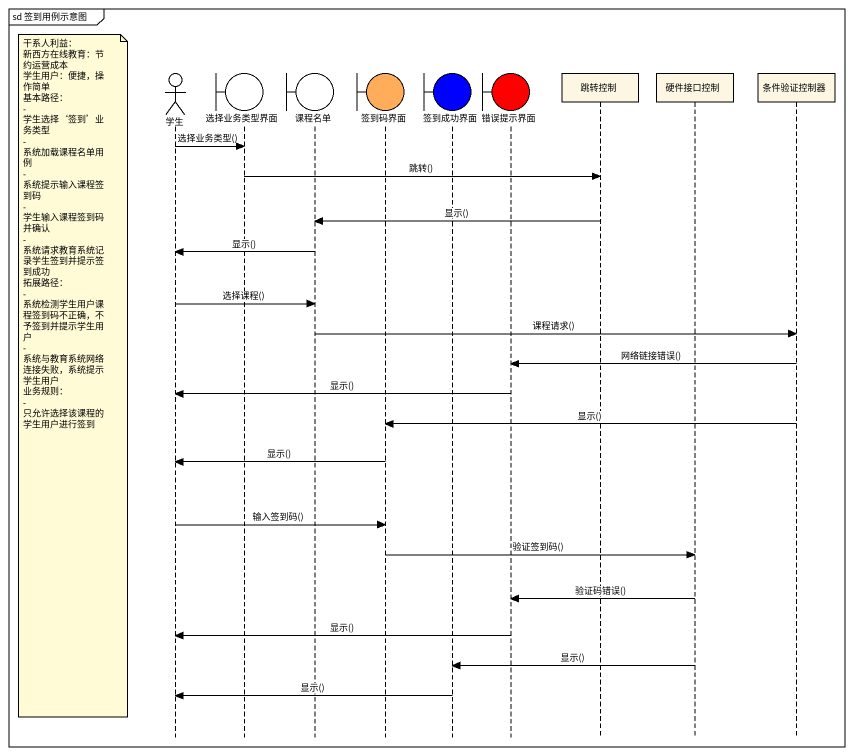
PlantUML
@startuml
mainframe sd 签到用例示意图
hide footbox
actor 学生
boundary 选择业务类型界面
boundary 课程名单
boundary 签到码界面 #FFAD5B
boundary 签到成功界面 #0000FF
boundary 错误提示界面 #FF0000
participant 跳转控制
participant 硬件接口控制
participant 条件验证控制器

学生 -> 选择业务类型界面 : 选择业务类型()
选择业务类型界面 -> 跳转控制 : 跳转()
跳转控制 -> 课程名单 : 显示()
课程名单 -> 学生 : 显示()
学生 -> 课程名单 : 选择课程()
课程名单 -> 条件验证控制器 : 课程请求()
条件验证控制器 -> 错误提示界面 : 网络链接错误()
note left of 学生
  干系人利益：
  新西方在线教育：节约运营成本
  学生用户：便捷，操作简单
  基本路径：
  - 学生选择‘签到’业务类型
  - 系统加载课程名单用例
  - 系统提示输入课程签到码
  - 学生输入课程签到码并确认
  - 系统请求教育系统记录学生签到并提示签到成功
  拓展路径：
  - 系统检测学生用户课程签到码不正确，不予签到并提示学生用户
  - 系统与教育系统网络连接失败，系统提示学生用户
  业务规则：
  - 只允许选择该课程的学生用户进行签到
end note
错误提示界面 -> 学生 : 显示()
条件验证控制器 -> 签到码界面 : 显示()
签到码界面 -> 学生 : 显示()
学生 -> 签到码界面 : 输入签到码()
签到码界面 -> 硬件接口控制 : 验证签到码()
硬件接口控制 -> 错误提示界面 : 验证码错误()
错误提示界面 -> 学生 : 显示()
硬件接口控制 -> 签到成功界面 : 显示()
签到成功界面 -> 学生 : 显示()
@enduml
